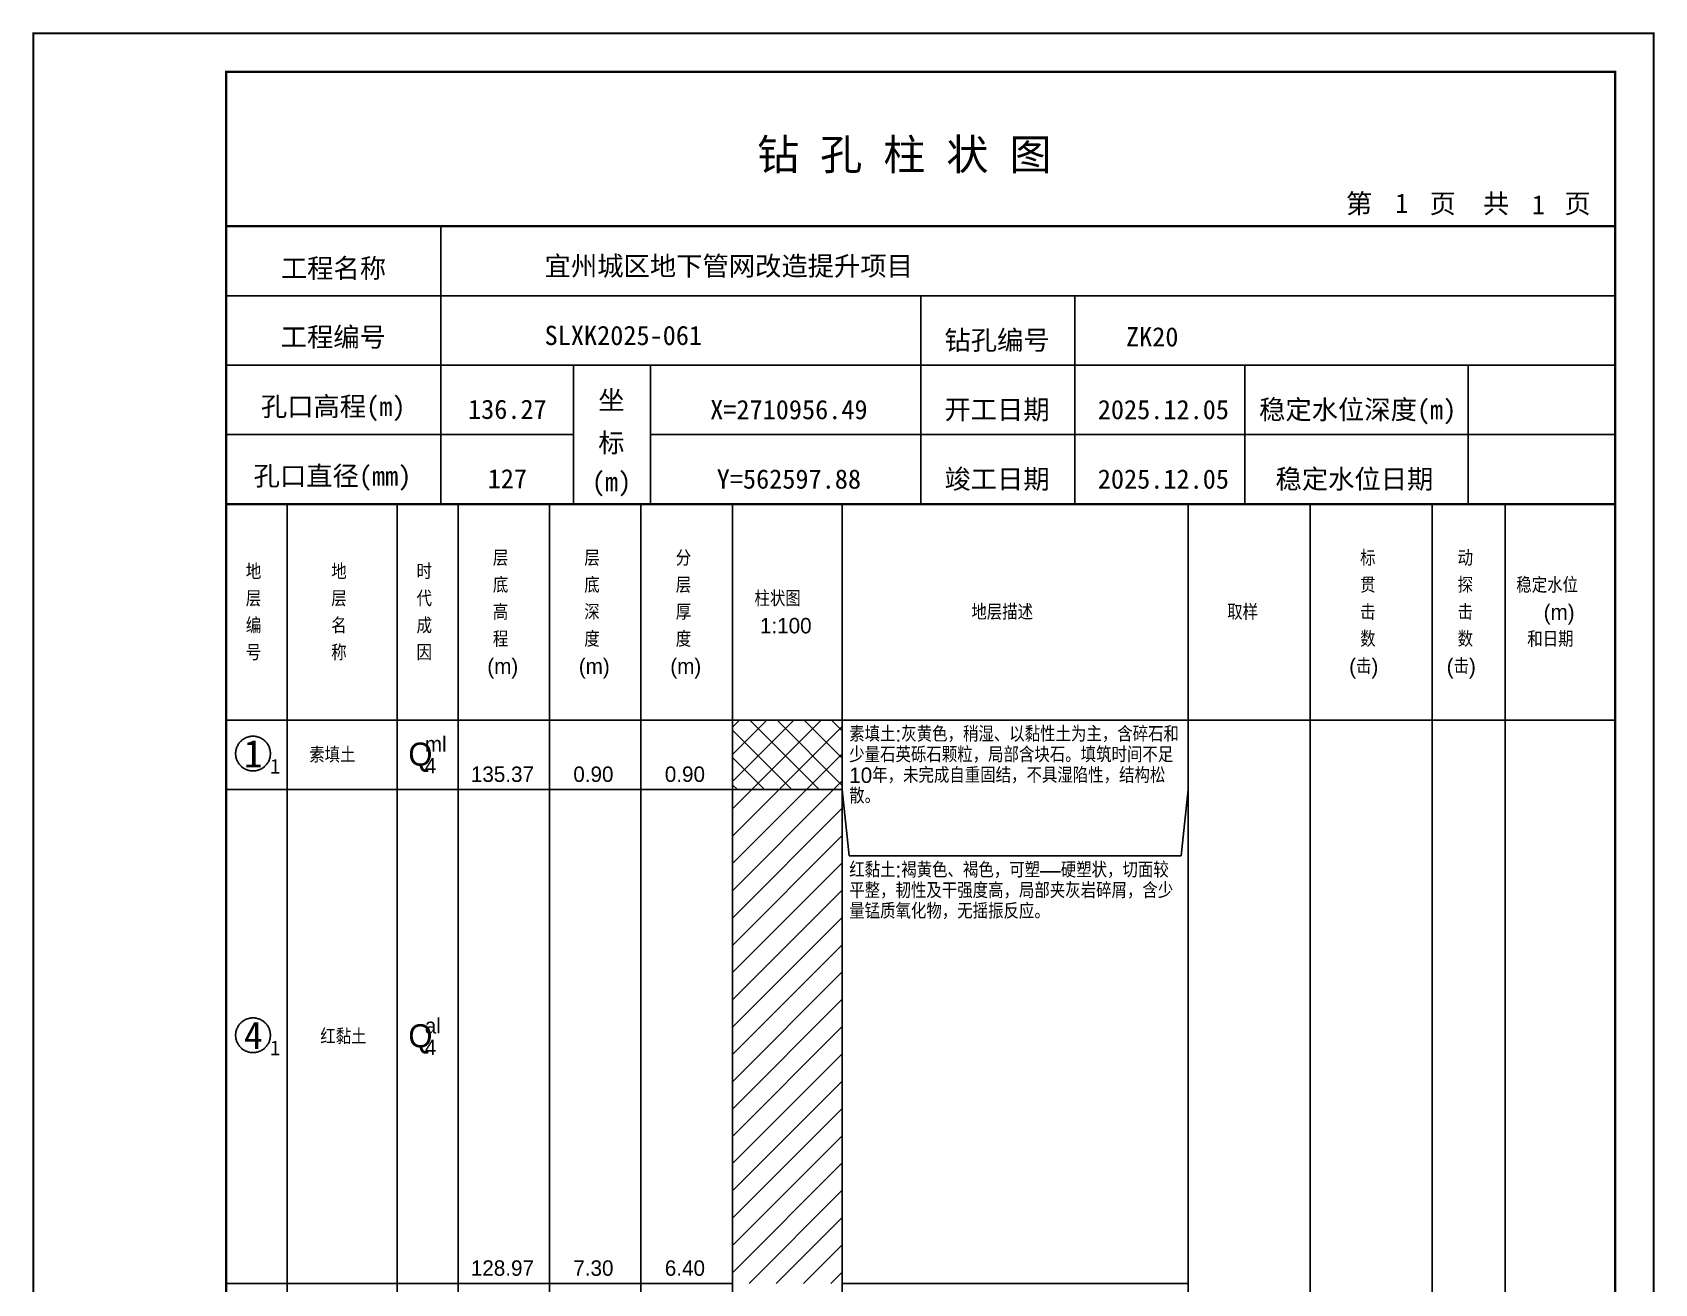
# Model space of a CAD drawing. Header units: millimetres. Extents: x 12489 to 89920, y 4630 to 4927.
# Drawn here: x 42629.3 to 42839.6, y 4764.7 to 4926.8 of the extents above; entities that cross this region are included whole.
import ezdxf
from ezdxf.enums import TextEntityAlignment as Align

# ---------------------------------------------------------------- set-up
doc = ezdxf.new("R2010")
doc.units = ezdxf.units.MM
doc.layers.add('ZZT_TC', color=7, linetype='Continuous')
doc.styles.add('成果图图块', font='', dxfattribs={"height": 2.5})
doc.styles.add('成果图模板', font='')
doc.styles.add('成果图模板标题', font='simhei.ttf')
doc.styles.add('成果图表体', font='Comfont.shx', dxfattribs={"height": 2, "bigfont": 'Hztxt12a.shx'})
doc.styles.get('成果图图块').set_extended_font_data('FangSong_GB2312')
doc.styles.get('成果图模板').set_extended_font_data('FangSong_GB2312')

# ---------------------------------------------------------------- blocks, each defined once
blk = doc.blocks.new('DCBH-1-1-1243', base_point=(0.3, -0.11))
at = {"layer": 'ZZT_TC', "color": 7}
blk.add_polyline3d([(-0.19, 2.31, 0), (-0.3, 2.31, 0), (-0.41, 2.3, 0), (-0.52, 2.29, 0), (-0.63, 2.27, 0), (-0.73, 2.24, 0), (-0.84, 2.21, 0), (-0.95, 2.18, 0), (-1.05, 2.14, 0), (-1.15, 2.09, 0), (-1.25, 2.04, 0), (-1.35, 1.99, 0), (-1.44, 1.93, 0), (-1.53, 1.87, 0), (-1.62, 1.8, 0), (-1.7, 1.73, 0), (-1.78, 1.65, 0), (-1.86, 1.57, 0), (-1.93, 1.49, 0), (-2, 1.4, 0), (-2.06, 1.31, 0), (-2.12, 1.22, 0), (-2.17, 1.12, 0), (-2.22, 1.02, 0), (-2.27, 0.92, 0), (-2.31, 0.82, 0), (-2.34, 0.71, 0), (-2.37, 0.61, 0), (-2.4, 0.5, 0), (-2.41, 0.39, 0), (-2.43, 0.28, 0), (-2.44, 0.17, 0), (-2.44, 0.06, 0), (-2.44, -0.05, 0), (-2.43, -0.16, 0), (-2.41, -0.27, 0), (-2.4, -0.38, 0), (-2.37, -0.49, 0), (-2.34, -0.6, 0), (-2.31, -0.7, 0), (-2.27, -0.8, 0), (-2.22, -0.9, 0), (-2.17, -1, 0), (-2.12, -1.1, 0), (-2.06, -1.19, 0), (-2, -1.28, 0), (-1.93, -1.37, 0), (-1.86, -1.45, 0), (-1.78, -1.53, 0), (-1.7, -1.61, 0), (-1.62, -1.68, 0), (-1.53, -1.75, 0), (-1.44, -1.81, 0), (-1.35, -1.87, 0), (-1.25, -1.93, 0), (-1.15, -1.98, 0), (-1.05, -2.02, 0), (-0.95, -2.06, 0), (-0.84, -2.1, 0), (-0.73, -2.13, 0), (-0.63, -2.15, 0), (-0.52, -2.17, 0), (-0.41, -2.18, 0), (-0.3, -2.19, 0), (-0.19, -2.19, 0), (-0.08, -2.19, 0), (0.03, -2.18, 0), (0.14, -2.17, 0), (0.25, -2.15, 0), (0.36, -2.13, 0), (0.47, -2.1, 0), (0.57, -2.06, 0), (0.67, -2.02, 0), (0.77, -1.98, 0), (0.87, -1.93, 0), (0.97, -1.87, 0), (1.06, -1.81, 0), (1.15, -1.75, 0), (1.24, -1.68, 0), (1.32, -1.61, 0), (1.4, -1.53, 0), (1.48, -1.45, 0), (1.55, -1.37, 0), (1.62, -1.28, 0), (1.68, -1.19, 0), (1.74, -1.1, 0), (1.8, -1, 0), (1.85, -0.9, 0), (1.89, -0.8, 0), (1.93, -0.7, 0), (1.97, -0.6, 0), (2, -0.49, 0), (2.02, -0.38, 0), (2.04, -0.27, 0), (2.05, -0.16, 0), (2.06, -0.05, 0), (2.06, 0.06, 0), (2.06, 0.17, 0), (2.05, 0.28, 0), (2.04, 0.39, 0), (2.02, 0.5, 0), (2, 0.61, 0), (1.97, 0.71, 0), (1.93, 0.82, 0), (1.89, 0.92, 0), (1.85, 1.02, 0), (1.8, 1.12, 0), (1.74, 1.22, 0), (1.68, 1.31, 0), (1.62, 1.4, 0), (1.55, 1.49, 0), (1.48, 1.57, 0), (1.4, 1.65, 0), (1.32, 1.73, 0), (1.24, 1.8, 0), (1.15, 1.87, 0), (1.06, 1.93, 0), (0.97, 1.99, 0), (0.87, 2.04, 0), (0.77, 2.09, 0), (0.67, 2.14, 0), (0.57, 2.18, 0), (0.47, 2.21, 0), (0.36, 2.24, 0), (0.25, 2.27, 0), (0.14, 2.29, 0), (0.03, 2.3, 0), (-0.08, 2.31, 0), (-0.19, 2.31, 0)], dxfattribs=at)
at = {"style": '成果图图块'}
blk.add_text('1', height=3.57, dxfattribs=at).set_placement((-0.16, -1.74), align=Align.CENTER)
blk.add_text('1', height=1.91, dxfattribs=at).set_placement((2.03, -2.53))
blk = doc.blocks.new('DCBH-1-1-1244', base_point=(0.3, -0.11))
at = {"layer": 'ZZT_TC', "color": 7}
blk.add_polyline3d([(-0.19, 2.31, 0), (-0.3, 2.31, 0), (-0.41, 2.3, 0), (-0.52, 2.29, 0), (-0.63, 2.27, 0), (-0.73, 2.24, 0), (-0.84, 2.21, 0), (-0.95, 2.18, 0), (-1.05, 2.14, 0), (-1.15, 2.09, 0), (-1.25, 2.04, 0), (-1.35, 1.99, 0), (-1.44, 1.93, 0), (-1.53, 1.87, 0), (-1.62, 1.8, 0), (-1.7, 1.73, 0), (-1.78, 1.65, 0), (-1.86, 1.57, 0), (-1.93, 1.49, 0), (-2, 1.4, 0), (-2.06, 1.31, 0), (-2.12, 1.22, 0), (-2.17, 1.12, 0), (-2.22, 1.02, 0), (-2.27, 0.92, 0), (-2.31, 0.82, 0), (-2.34, 0.71, 0), (-2.37, 0.61, 0), (-2.4, 0.5, 0), (-2.41, 0.39, 0), (-2.43, 0.28, 0), (-2.44, 0.17, 0), (-2.44, 0.06, 0), (-2.44, -0.05, 0), (-2.43, -0.16, 0), (-2.41, -0.27, 0), (-2.4, -0.38, 0), (-2.37, -0.49, 0), (-2.34, -0.6, 0), (-2.31, -0.7, 0), (-2.27, -0.8, 0), (-2.22, -0.9, 0), (-2.17, -1, 0), (-2.12, -1.1, 0), (-2.06, -1.19, 0), (-2, -1.28, 0), (-1.93, -1.37, 0), (-1.86, -1.45, 0), (-1.78, -1.53, 0), (-1.7, -1.61, 0), (-1.62, -1.68, 0), (-1.53, -1.75, 0), (-1.44, -1.81, 0), (-1.35, -1.87, 0), (-1.25, -1.93, 0), (-1.15, -1.98, 0), (-1.05, -2.02, 0), (-0.95, -2.06, 0), (-0.84, -2.1, 0), (-0.73, -2.13, 0), (-0.63, -2.15, 0), (-0.52, -2.17, 0), (-0.41, -2.18, 0), (-0.3, -2.19, 0), (-0.19, -2.19, 0), (-0.08, -2.19, 0), (0.03, -2.18, 0), (0.14, -2.17, 0), (0.25, -2.15, 0), (0.36, -2.13, 0), (0.47, -2.1, 0), (0.57, -2.06, 0), (0.67, -2.02, 0), (0.77, -1.98, 0), (0.87, -1.93, 0), (0.97, -1.87, 0), (1.06, -1.81, 0), (1.15, -1.75, 0), (1.24, -1.68, 0), (1.32, -1.61, 0), (1.4, -1.53, 0), (1.48, -1.45, 0), (1.55, -1.37, 0), (1.62, -1.28, 0), (1.68, -1.19, 0), (1.74, -1.1, 0), (1.8, -1, 0), (1.85, -0.9, 0), (1.89, -0.8, 0), (1.93, -0.7, 0), (1.97, -0.6, 0), (2, -0.49, 0), (2.02, -0.38, 0), (2.04, -0.27, 0), (2.05, -0.16, 0), (2.06, -0.05, 0), (2.06, 0.06, 0), (2.06, 0.17, 0), (2.05, 0.28, 0), (2.04, 0.39, 0), (2.02, 0.5, 0), (2, 0.61, 0), (1.97, 0.71, 0), (1.93, 0.82, 0), (1.89, 0.92, 0), (1.85, 1.02, 0), (1.8, 1.12, 0), (1.74, 1.22, 0), (1.68, 1.31, 0), (1.62, 1.4, 0), (1.55, 1.49, 0), (1.48, 1.57, 0), (1.4, 1.65, 0), (1.32, 1.73, 0), (1.24, 1.8, 0), (1.15, 1.87, 0), (1.06, 1.93, 0), (0.97, 1.99, 0), (0.87, 2.04, 0), (0.77, 2.09, 0), (0.67, 2.14, 0), (0.57, 2.18, 0), (0.47, 2.21, 0), (0.36, 2.24, 0), (0.25, 2.27, 0), (0.14, 2.29, 0), (0.03, 2.3, 0), (-0.08, 2.31, 0), (-0.19, 2.31, 0)], dxfattribs=at)
at = {"style": '成果图图块'}
blk.add_text('4', height=3.57, dxfattribs=at).set_placement((-0.16, -1.74), align=Align.CENTER)
blk.add_text('1', height=1.91, dxfattribs=at).set_placement((2.03, -2.53))
blk = doc.blocks.new('钻孔柱状图路桥昇龙制图梁世成校核莫家里.dwg138', base_point=(25, 236))
for p, q in [((52.82, 236), (52.82, 272)), ((25, 263), (205, 263)), ((115, 236), (115, 263)), ((135, 236), (135, 263)), ((25, 254), (205, 254)), ((70, 236), (70, 254)), ((80, 236), (80, 254)), ((157, 236), (157, 254)), ((185.95, 236), (185.95, 254)), ((25, 245), (70, 245)), ((80, 245), (205, 245))]:
    blk.add_line(p, q)
for points, const_width in [([(0, 0), (210, 0), (210, 297), (0, 297)], 0.25), ([(25, 5), (205, 5), (205, 292), (25, 292)], 0.3)]:
    blk.add_lwpolyline(points, close=True, dxfattribs=dict(const_width=const_width))
at = {"const_width": 0.3}
for points in [[(25, 272), (205, 272)], [(25, 236), (205, 236)]]:
    blk.add_lwpolyline(points, dxfattribs=at)
for s, height, style, p in [('钻 孔 柱 状 图', 4, '成果图模板标题', (93.8, 279.31)), ('第', 2.5, '成果图模板', (170.12, 273.7)), ('页', 2.5, '成果图模板', (180.96, 273.7)), ('共', 2.5, '成果图模板', (187.88, 273.7)), ('页', 2.5, '成果图模板', (198.44, 273.7)), ('工程名称', 2.5, '成果图模板', (32.07, 265.32)), ('宜州城区地下管网改造提升项目', 2.5, '成果图模板', (66.26, 265.61)), ('工程编号', 2.5, '成果图模板', (32.05, 256.41)), ('SLXK2025-061', 2.5, '成果图模板', (66.26, 256.61)), ('钻孔编号', 2.5, '成果图模板', (118.08, 256)), ('ZK20', 2.5, '成果图模板', (141.61, 256.43)), ('孔口高程(m)', 2.5, '成果图模板', (29.48, 247.41)), ('坐', 2.5, '成果图模板', (73.21, 248.24)), ('开工日期', 2.5, '成果图模板', (118.08, 247)), ('稳定水位深度(m)', 2.5, '成果图模板', (158.86, 247)), ('标', 2.5, '成果图模板', (73.21, 242.7)), ('孔口直径(mm)', 2.5, '成果图模板', (28.54, 238.41)), ('(m) ', 2.5, '成果图模板', (72.38, 237.65)), ('竣工日期', 2.5, '成果图模板', (118.08, 238)), ('稳定水位日期', 2.5, '成果图模板', (160.99, 238))]:
    blk.add_text(s, height=height, dxfattribs=dict(style=style)).set_placement(p)
at = {"style": '成果图模板'}
for s, p in [('1', (177.35, 273.74)), ('1', (195.08, 273.53)), ('136.27', (61.43, 247.04)), ('X=2710956.49', (97.92, 247)), ('2025.12.05', (146.46, 247)), ('127', (61.43, 238.04)), ('Y=562597.88', (97.92, 238)), ('2025.12.05', (146.46, 238))]:
    blk.add_text(s, height=2.5, dxfattribs=at).set_placement(p, align=Align.CENTER)

msp = doc.modelspace()

# ---------------------------------------------------------------- hatches: boundary and pattern name
at = {"linetype": 'Continuous'}
h = msp.add_hatch(dxfattribs=at)
h.set_pattern_fill('GKSTT', scale=0.5, style=0, pattern_type=2)
h.set_pattern_definition([(45, (0, 0), (-1.76776695, 1.76776695), []), (135, (0, 0), (-1.76776695, -1.76776695), [])])
h.paths.add_polyline_path([(42720.06, 4828.71), (42734.29, 4828.71), (42734.29, 4837.71), (42720.06, 4837.71)])
h = msp.add_hatch(dxfattribs=at)
h.set_pattern_fill('GKNXT', scale=0.5, style=0, pattern_type=2)
h.set_pattern_definition([(45, (0, 0), (-1.76776695, 1.76776695), [])])
h.paths.add_polyline_path([(42720.06, 4764.71), (42734.29, 4764.71), (42734.29, 4828.71), (42720.06, 4828.71)])

# ---------------------------------------------------------------- linework, layer by layer
at = {"color": 0}
for p, q in [((42654.45, 4837.71), (42662.35, 4837.71)), ((42654.45, 4828.71), (42654.45, 4837.71)), ((42662.35, 4828.71), (42662.35, 4837.71)), ((42654.45, 4828.71), (42662.35, 4828.71)), ((42654.45, 4828.71), (42662.35, 4828.71)), ((42654.45, 4764.71), (42654.45, 4828.71)), ((42662.35, 4764.71), (42662.35, 4828.71)), ((42654.45, 4764.71), (42662.35, 4764.71))]:
    msp.add_line(p, q, dxfattribs=at)
for points in [[(42654.45, 4865.71), (42662.35, 4865.71)], [(42654.45, 4837.71), (42654.45, 4865.71)], [(42662.35, 4837.71), (42662.35, 4865.71)], [(42662.35, 4865.71), (42676.58, 4865.71)], [(42662.35, 4837.71), (42662.35, 4865.71)], [(42676.58, 4837.71), (42676.58, 4865.71)], [(42676.58, 4865.71), (42684.49, 4865.71)], [(42676.58, 4837.71), (42676.58, 4865.71)], [(42684.49, 4837.71), (42684.49, 4865.71)], [(42684.49, 4865.71), (42696.35, 4865.71)], [(42684.49, 4837.71), (42684.49, 4865.71)], [(42696.35, 4837.71), (42696.35, 4865.71)], [(42696.35, 4865.71), (42708.2, 4865.71)], [(42696.35, 4837.71), (42696.35, 4865.71)], [(42708.2, 4837.71), (42708.2, 4865.71)], [(42708.2, 4865.71), (42720.06, 4865.71)], [(42708.2, 4837.71), (42708.2, 4865.71)], [(42720.06, 4837.71), (42720.06, 4865.71)], [(42720.06, 4865.71), (42734.29, 4865.71)], [(42720.06, 4837.71), (42720.06, 4865.71)], [(42734.29, 4837.71), (42734.29, 4865.71)], [(42734.29, 4865.71), (42779.11, 4865.71)], [(42734.29, 4837.71), (42734.29, 4865.71)], [(42779.11, 4837.71), (42779.11, 4865.71)], [(42779.11, 4865.71), (42794.92, 4865.71)], [(42779.11, 4837.71), (42779.11, 4865.71)], [(42794.92, 4837.71), (42794.92, 4865.71)], [(42794.92, 4865.71), (42810.73, 4865.71)], [(42794.92, 4837.71), (42794.92, 4865.71)], [(42810.73, 4837.71), (42810.73, 4865.71)], [(42810.73, 4865.71), (42820.22, 4865.71)], [(42810.73, 4837.71), (42810.73, 4865.71)], [(42820.22, 4837.71), (42820.22, 4865.71)], [(42820.22, 4865.71), (42834.45, 4865.71)], [(42820.22, 4837.71), (42820.22, 4865.71)], [(42834.45, 4837.71), (42834.45, 4865.71)], [(42654.45, 4837.71), (42662.35, 4837.71)], [(42654.45, 4643.71), (42654.45, 4837.71)], [(42654.45, 4837.71), (42662.35, 4837.71)], [(42662.35, 4643.71), (42662.35, 4837.71)], [(42662.35, 4837.71), (42676.58, 4837.71)], [(42662.35, 4643.71), (42662.35, 4837.71)], [(42662.35, 4837.71), (42676.58, 4837.71)], [(42662.35, 4837.71), (42676.58, 4837.71)], [(42662.35, 4828.71), (42662.35, 4837.71)], [(42676.58, 4643.71), (42676.58, 4837.71)], [(42676.58, 4828.71), (42676.58, 4837.71)], [(42676.58, 4837.71), (42684.49, 4837.71)], [(42676.58, 4643.71), (42676.58, 4837.71)], [(42676.58, 4837.71), (42684.49, 4837.71)], [(42676.58, 4837.71), (42684.49, 4837.71)], [(42676.58, 4828.71), (42676.58, 4837.71)], [(42684.49, 4643.71), (42684.49, 4837.71)], [(42684.49, 4828.71), (42684.49, 4837.71)], [(42684.49, 4837.71), (42696.35, 4837.71)], [(42684.49, 4643.71), (42684.49, 4837.71)], [(42684.49, 4837.71), (42696.35, 4837.71)], [(42684.49, 4837.71), (42696.35, 4837.71)], [(42684.49, 4828.71), (42684.49, 4837.71)], [(42696.35, 4643.71), (42696.35, 4837.71)], [(42696.35, 4828.71), (42696.35, 4837.71)], [(42696.35, 4837.71), (42708.2, 4837.71)], [(42696.35, 4643.71), (42696.35, 4837.71)], [(42696.35, 4837.71), (42708.2, 4837.71)], [(42696.35, 4837.71), (42708.2, 4837.71)], [(42696.35, 4828.71), (42696.35, 4837.71)], [(42708.2, 4643.71), (42708.2, 4837.71)], [(42708.2, 4828.71), (42708.2, 4837.71)], [(42708.2, 4837.71), (42720.06, 4837.71)], [(42708.2, 4643.71), (42708.2, 4837.71)], [(42708.2, 4837.71), (42720.06, 4837.71)], [(42708.2, 4837.71), (42720.06, 4837.71)], [(42708.2, 4828.71), (42708.2, 4837.71)], [(42720.06, 4643.71), (42720.06, 4837.71)], [(42720.06, 4828.71), (42720.06, 4837.71)], [(42720.06, 4837.71), (42734.29, 4837.71)], [(42720.06, 4643.71), (42720.06, 4837.71)], [(42720.06, 4837.71), (42734.29, 4837.71)], [(42734.29, 4643.71), (42734.29, 4837.71)], [(42734.29, 4837.71), (42779.11, 4837.71)], [(42734.29, 4643.71), (42734.29, 4837.71)], [(42734.29, 4837.71), (42779.11, 4837.71)], [(42734.29, 4828.71), (42734.29, 4837.71)], [(42779.11, 4643.71), (42779.11, 4837.71)], [(42779.11, 4828.71), (42779.11, 4837.71)], [(42779.11, 4837.71), (42794.92, 4837.71)], [(42779.11, 4643.71), (42779.11, 4837.71)], [(42779.11, 4837.71), (42794.92, 4837.71)], [(42794.92, 4643.71), (42794.92, 4837.71)], [(42794.92, 4837.71), (42810.73, 4837.71)], [(42794.92, 4643.71), (42794.92, 4837.71)], [(42794.92, 4837.71), (42810.73, 4837.71)], [(42810.73, 4643.71), (42810.73, 4837.71)], [(42810.73, 4837.71), (42820.22, 4837.71)], [(42810.73, 4643.71), (42810.73, 4837.71)], [(42810.73, 4837.71), (42820.22, 4837.71)], [(42820.22, 4643.71), (42820.22, 4837.71)], [(42820.22, 4837.71), (42834.45, 4837.71)], [(42820.22, 4643.71), (42820.22, 4837.71)], [(42820.22, 4837.71), (42834.45, 4837.71)], [(42834.45, 4643.71), (42834.45, 4837.71)], [(42662.35, 4828.71), (42676.58, 4828.71)], [(42662.35, 4828.71), (42676.58, 4828.71)], [(42662.35, 4764.71), (42662.35, 4828.71)], [(42676.58, 4764.71), (42676.58, 4828.71)], [(42676.58, 4828.71), (42684.49, 4828.71)], [(42676.58, 4828.71), (42684.49, 4828.71)], [(42676.58, 4764.71), (42676.58, 4828.71)], [(42684.49, 4764.71), (42684.49, 4828.71)], [(42684.49, 4828.71), (42696.35, 4828.71)], [(42684.49, 4828.71), (42696.35, 4828.71)], [(42684.49, 4764.71), (42684.49, 4828.71)], [(42696.35, 4764.71), (42696.35, 4828.71)], [(42696.35, 4828.71), (42708.2, 4828.71)], [(42696.35, 4828.71), (42708.2, 4828.71)], [(42696.35, 4764.71), (42696.35, 4828.71)], [(42708.2, 4764.71), (42708.2, 4828.71)], [(42708.2, 4828.71), (42720.06, 4828.71)], [(42708.2, 4828.71), (42720.06, 4828.71)], [(42708.2, 4764.71), (42708.2, 4828.71)], [(42720.06, 4764.71), (42720.06, 4828.71)], [(42734.29, 4828.71), (42735.19, 4820.11)], [(42734.29, 4764.71), (42734.29, 4828.71)], [(42778.22, 4820.11), (42779.11, 4828.71)], [(42779.11, 4764.71), (42779.11, 4828.71)], [(42735.19, 4820.11), (42778.22, 4820.11)], [(42662.35, 4764.71), (42676.58, 4764.71)], [(42676.58, 4764.71), (42684.49, 4764.71)], [(42684.49, 4764.71), (42696.35, 4764.71)], [(42696.35, 4764.71), (42708.2, 4764.71)], [(42708.2, 4764.71), (42720.06, 4764.71)], [(42734.29, 4764.71), (42779.11, 4764.71)]]:
    msp.add_lwpolyline(points, dxfattribs=at)
at = {"color": 7, "flags": 128}
msp.add_lwpolyline([(42720.06, 4828.71), (42734.29, 4828.71)], dxfattribs=at)

# ---------------------------------------------------------------- block references
for name, p in [('钻孔柱状图路桥昇龙制图梁世成校核莫家里.dwg138', (42654.45, 4865.71)), ('DCBH-1-1-1243', (42658.4, 4833.21)), ('DCBH-1-1-1244', (42658.4, 4796.71))]:
    msp.add_blockref(name, p)

# ---------------------------------------------------------------- texts
at = {"color": 0, "style": '成果图表体'}
for s, height, p in [('层', 2, (42689, 4857.71)), ('层', 2, (42700.85, 4857.71)), ('分', 2, (42712.71, 4857.71)), ('标', 2, (42801.41, 4857.71)), ('动', 2, (42814.05, 4857.71)), ('地', 2, (42656.98, 4855.96)), ('地', 2, (42668.05, 4855.96)), ('时', 2, (42679.11, 4855.96)), ('底', 2, (42689, 4854.21)), ('底', 2, (42700.85, 4854.21)), ('层', 2, (42712.71, 4854.21)), ('贯', 2, (42801.41, 4854.21)), ('探', 2, (42814.05, 4854.21)), ('稳定水位', 2, (42821.65, 4854.21)), ('层', 2, (42656.98, 4852.46)), ('层', 2, (42668.05, 4852.46)), ('代', 2, (42679.11, 4852.46)), ('高', 2, (42689, 4850.71)), ('深', 2, (42700.85, 4850.71)), ('厚', 2, (42712.71, 4850.71)), ('柱状图', 2, (42722.91, 4852.46)), ('地层描述', 2, (42751.02, 4850.71)), ('取样', 2, (42784.18, 4850.71)), ('击', 2, (42801.41, 4850.71)), ('击', 2, (42814.05, 4850.71)), ('(m)', 2, (42825.2, 4850.71)), ('编', 2, (42656.98, 4848.96)), ('名', 2, (42668.05, 4848.96)), ('成', 2, (42679.11, 4848.96)), ('1:100', 2, (42723.62, 4848.96)), ('程', 2, (42689, 4847.21)), ('度', 2, (42700.85, 4847.21)), ('度', 2, (42712.71, 4847.21)), ('数', 2, (42801.41, 4847.21)), ('数', 2, (42814.05, 4847.21)), ('和日期', 2, (42823.07, 4847.21)), ('号', 2, (42656.98, 4845.46)), ('称', 2, (42668.05, 4845.46)), ('因', 2, (42679.11, 4845.46)), ('(m)', 2, (42688.28, 4843.71)), ('(m)', 2, (42700.14, 4843.71)), ('(m)', 2, (42712, 4843.71)), ('(击)', 2, (42799.99, 4843.71)), ('(击)', 2, (42812.63, 4843.71)), ('素填土', 2, (42665.2, 4832.21)), ('Q', 3, (42678.05, 4831.81)), ('ml', 2, (42680.18, 4833.61)), ('4', 2, (42680.18, 4830.81)), ('135.37', 2, (42686.15, 4829.71)), ('0.90', 2, (42699.43, 4829.71)), ('0.90', 2, (42711.29, 4829.71)), ('红黏土', 2, (42666.63, 4795.71)), ('Q', 3, (42678.05, 4795.31)), ('al', 2, (42680.18, 4797.11)), ('4', 2, (42680.18, 4794.31)), ('128.97', 2, (42686.15, 4765.71)), ('7.30', 2, (42699.43, 4765.71)), ('6.40', 2, (42711.29, 4765.71))]:
    msp.add_text(s, height=height, dxfattribs=at).set_placement(p)
at = {"color": 0, "char_height": 2, "width": 43.0292, "attachment_point": 1, "line_spacing_factor": 0.8, "style": '成果图表体'}
for s, insert in [('素填土:灰黄色，稍湿、以黏性土为主，含碎石和少量石英砾石颗粒，局部含块石。填筑时间不足10年，未完成自重固结，不具湿陷性，结构松散。', (42735.19, 4836.91)), ('红黏土:褐黄色、褐色，可塑—硬塑状，切面较平整，韧性及干强度高，局部夹灰岩碎屑，含少量锰质氧化物，无摇振反应。', (42735.19, 4819.31))]:
    msp.add_mtext(s, dxfattribs=dict(at, insert=insert))

doc.saveas('drawing.dxf')
